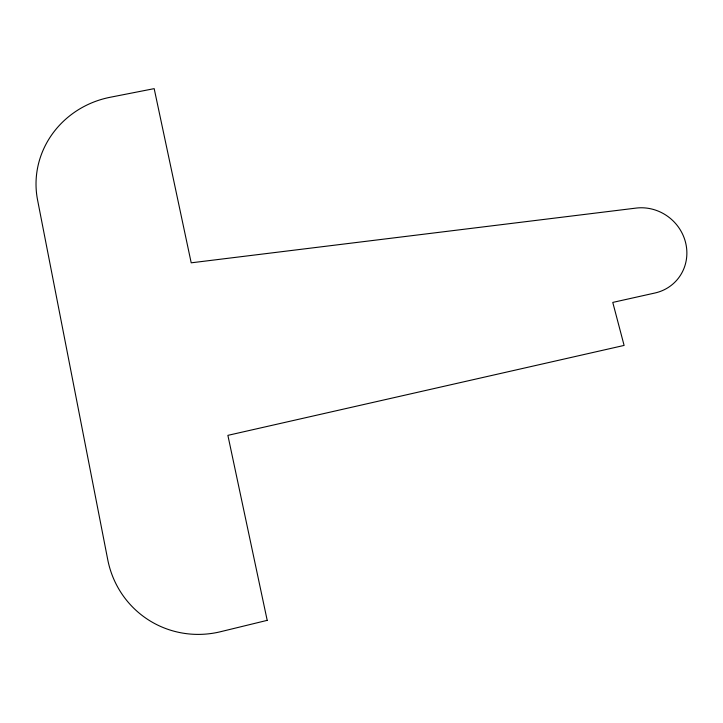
<?xml version="1.0" encoding="UTF-8"?>
<svg xmlns="http://www.w3.org/2000/svg" width="723" height="723" viewBox="0 0 723 723"><rect width="100%" height="100%" fill="white"/><g stroke="black" fill="none" stroke-linecap="round" stroke-linejoin="round"><path stroke-width="1.08" d="M267.203 620.352L220.596 631.703A96.376 93.782 -54.4 0 1 107.736 559.647L37.56 199.955A91.143 87.04 -9.8 0 1 110.095 97.289L154.18 88.64L191.206 262.82L636.719 208.016A44.329 42.151 41.6 0 1 685.901 243.922A44.329 42.151 41.6 0 1 654.984 292.996L612.77 302.413L624.103 345.422L227.881 435.354L267.203 620.352"/></g></svg>
